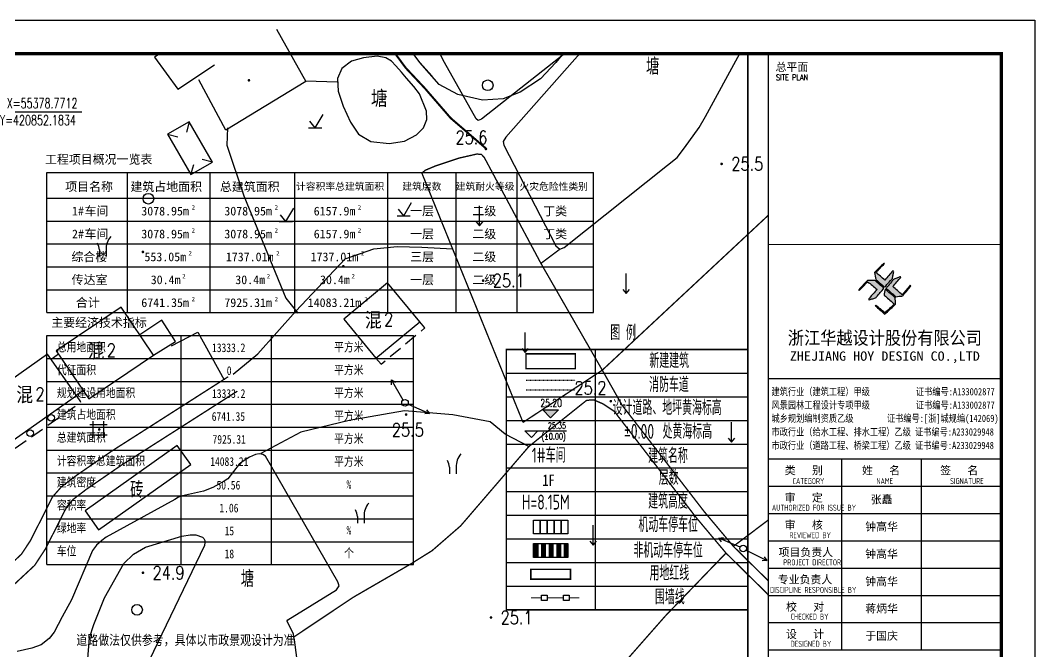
# Model space of a CAD drawing. Header units: millimetres. Extents: x 420716 to 421013, y 55190 to 55400.
# Drawn here: x 420860.5 to 421012.9, y 55304.7 to 55399.6 of the extents above; entities that cross this region are included whole.
import ezdxf
from ezdxf.enums import TextEntityAlignment as Align

# ---------------------------------------------------------------- set-up
doc = ezdxf.new("R2010")
doc.units = ezdxf.units.MM
for name, pattern in [('DASH', [0.35, 0.25, -0.1]), ('X2', [10, 8, -2]), ('X3', [5, 4, -1]), ('X5', [3, 2, -1])]:
    doc.linetypes.add(name, pattern=pattern)
for name, color, linetype in [('0 - 消防车道', 40, 'Continuous'), ('DIM_COOR', 171, 'Continuous'), ('DIM_ELEV', 171, 'Continuous'), ('HYTK', 171, 'Continuous'), ('JZD', 1, 'Continuous'), ('PKNG-TSRP', 83, 'Continuous'), ('PUB_TEXT', 7, 'Continuous'), ('PUB_TITLE', 171, 'Continuous'), ('TK', 4, 'Continuous'), ('地形图', 252, 'Continuous'), ('建筑轮廓', 255, 'Continuous'), ('建设布局', 7, 'Continuous'), ('新建建筑', 7, 'Continuous'), ('表格', 8, 'Continuous'), ('道路网', 7, 'Continuous')]:
    doc.layers.add(name, color=color, linetype=linetype)
doc.styles.add('-宋体', font='', dxfattribs={"width": 0.8})
doc.styles.add('_TCH_DIM', font='SIMPLEX', dxfattribs={"bigfont": 'GBCBIG'})
doc.styles.add('HT', font='simhei.ttf', dxfattribs={"width": 0.8})
doc.styles.add('HZ', font='rs.shx', dxfattribs={"width": 0.8, "bigfont": 'hztxt.shx'})
doc.styles.add('HZTXT', font='TXT.shx', dxfattribs={"bigfont": 'HZTXT.shx'})
doc.styles.add('ROMANS', font='ROMANS.shx', dxfattribs={"width": 0.8})
doc.styles.add('TSSD_REIN', font='tssdeng.shx', dxfattribs={"width": 0.7, "bigfont": 'tssdchn.shx'})
doc.styles.add('图签宋体', font='', dxfattribs={"height": 300})
doc.styles.add('图签黑体', font='simhei.ttf', dxfattribs={"height": 550})
doc.styles.add('宋体', font='', dxfattribs={"width": 0.8})
doc.styles.add('设计说明', font='tssdeng.shx', dxfattribs={"width": 0.7, "bigfont": 'tssdchn.shx'})
doc.styles.add('黑体', font='simhei.ttf')
doc.styles.get('-宋体').set_extended_font_data('SimSun')
doc.styles.get('图签宋体').set_extended_font_data('NSimSun')
doc.styles.get('宋体').set_extended_font_data('SimSun')
doc.linetypes.add('10421', pattern='A,2,[150,AAA.SHX,S=1,R=0,X=0,Y=1],1e-11', length=2)
doc.linetypes.add('1161', pattern='A,0,[149,AAA.SHX,S=0.15,R=0,X=0,Y=0],-1.6', length=1.6)

# ---------------------------------------------------------------- blocks, each defined once
blk = doc.blocks.new('gc170')
at = {"linetype": 'Continuous'}
blk.add_circle((0, 0), 0.5, dxfattribs=at)
blk = doc.blocks.new('gc146')
for p, q in [((-1.3, 0.8), (1.3, 0.8)), ((-0.8, -1.3), (-0.8, 1.3)), ((0.8, -1.3), (0.8, 1.3)), ((-1.3, -0.8), (1.3, -0.8))]:
    blk.add_line(p, q)
blk = doc.blocks.new('gc246')
for p, q in [((-0.5, 1), (-0.5, 0)), ((0.5, 1), (0.5, 0))]:
    blk.add_line(p, q)
for centre, radius, start, end in [((-2.94, 0.81), 2.45, 4.3743, 29.0242), ((3.4, 1.11), 2.91, 139.3312, 182.0887)]:
    blk.add_arc(centre, radius, start, end)
blk = doc.blocks.new('gc122')
blk.add_circle((0, 0), 0.8)
blk = doc.blocks.new('gc123')
for p, q in [((0, 0), (1.2, 2)), ((-1, 0), (1, 0)), ((0, 0), (-0.8, 1))]:
    blk.add_line(p, q)
blk = doc.blocks.new('GC200')
at = {"linetype": 'Continuous', "const_width": 0.2, "flags": 128}
blk.add_lwpolyline([(-0.1, 0, 1), (0.1, 0, 1)], format="xyb", close=True, dxfattribs=at)
blk = doc.blocks.new('gc120')
for p, q in [((0, 0), (0, 3)), ((-0.5, 0.6), (0, 0)), ((0, 0), (0.5, 0.6))]:
    blk.add_line(p, q)
blk = doc.blocks.new('gc013b')
at = {"linetype": 'Continuous'}
blk.add_line((0.5, 0), (4, 0), dxfattribs=at)
at = {"linetype": 'Continuous', "flags": 128}
blk.add_lwpolyline([(3.39, 0.35), (4, 0), (3.39, -0.35)], dxfattribs=at)
blk = doc.blocks.new('DX')
at = {"layer": '地形图', "color": 250, "linetype": '1161', "flags": 128}
for points, elevation in [([(420899.03, 55398.22), (420903.43, 55390.37), (420891.41, 55383.04), (420887.33, 55390.61)], 26.02), ([(420892.5, 55346.4), (420896.22, 55349.43), (420901.94, 55355.84), (420909.33, 55363.73), (420913.62, 55365.25), (420917.14, 55365.57), (420920.83, 55365.46), (420925.46, 55365.25)], 24.7), ([(420883.23, 55350.67), (420887.18, 55352.73), (420891.15, 55345.53)], 25.45)]:
    blk.add_lwpolyline(points, dxfattribs=dict(at, elevation=elevation))
at = {"layer": '地形图', "color": 250, "linetype": 'Continuous', "flags": 128}
for points in [[(420881.53, 55394.56), (420880.71, 55394), (420884.19, 55389.23), (420889.68, 55392.85)], [(420944.6, 55394.56), (420933.45, 55382.02), (420933.06, 55381.36), (420933.17, 55380.8), (420941, 55365.67), (420941.58, 55365.17), (420942.24, 55365.45), (420957.78, 55377.79), (420959.19, 55378.94), (420960.3, 55380.38), (420962.51, 55383.47), (420963.44, 55385.12), (420968.63, 55394.56)], [(420885.9, 55384.31), (420882.66, 55382.45), (420886.16, 55376.37), (420889.4, 55378.23), (420885.9, 55384.31)], [(420885.9, 55384.31), (420885.48, 55382.77)], [(420882.66, 55382.45), (420884.2, 55382.03)], [(420886.16, 55376.37), (420886.58, 55377.91)], [(420889.4, 55378.23), (420887.86, 55378.65)], [(420909.12, 55354.66), (420913.95, 55348.82), (420920.54, 55354.28), (420915.71, 55360.12), (420909.12, 55354.66)], [(420875.67, 55356.48), (420865.92, 55349.92), (420870.8, 55342.68), (420880.54, 55349.24), (420875.67, 55356.48)], [(420880.54, 55349.24), (420883.82, 55351.3), (420881.79, 55354.51), (420878.49, 55352.29)], [(420864.6, 55349.38), (420854.73, 55342.42), (420859.08, 55336.25), (420868.95, 55343.21), (420864.6, 55349.38)], [(420869.96, 55343.92), (420868.95, 55343.21)]]:
    blk.add_lwpolyline(points, dxfattribs=at)
at = {"layer": '地形图', "color": 250, "linetype": 'X3', "const_width": 0.3, "flags": 128}
blk.add_lwpolyline([(420916.84, 55394.56), (420918.43, 55392.41), (420921.31, 55389.34), (420925.17, 55384.88), (420925.19, 55384.86), (420930.57, 55380.23)], dxfattribs=at)
at = {"layer": '地形图', "color": 250, "linetype": 'Continuous', "flags": 128}
for points, elevation in [([(420922.38, 55391.15), (420920.56, 55393.23), (420919.56, 55394.56)], 26), ([(420942.1, 55394.56), (420940.98, 55393.24), (420938.66, 55390.75), (420935.63, 55388.75), (420933.07, 55387.76), (420929.94, 55387.58), (420926.24, 55388.41), (420923.47, 55389.9), (420920.56, 55393.23), (420919.56, 55394.56)], 26), ([(420920.49, 55388.52), (420919.65, 55389.62), (420918.54, 55390.88), (420917.77, 55391.76), (420916.94, 55392.74), (420916.29, 55393.43), (420915.45, 55393.91), (420914.13, 55394.16), (420912.06, 55393.91), (420910.29, 55393.4), (420908.83, 55392.31), (420908.19, 55390.84), (420908.27, 55388.93), (420909.04, 55386.66), (420910.13, 55384.24), (420911.31, 55382.47), (420913.17, 55381.33), (420915.92, 55381.03), (420918.24, 55381.41), (420920.06, 55382.36), (420921.1, 55383.4), (420921.61, 55384.64), (420921.55, 55385.91), (420920.49, 55388.52)], 25.81), ([(420866.26, 55349.42), (420865.14, 55348.62)], 28.62), ([(420902.43, 55301.2), (420901.71, 55306.49), (420901.63, 55306.92), (420901.55, 55307.35), (420900.64, 55309.29), (420900.64, 55309.35), (420900.73, 55309.47), (420908.01, 55314), (420908.42, 55314.62), (420908.22, 55315.21), (420897.34, 55334.07), (420896.96, 55334.32), (420896.43, 55334.45), (420895.86, 55334.34), (420894.95, 55333.92), (420894.03, 55333.35), (420893.39, 55332.86), (420891.68, 55330.69), (420891.13, 55330.32), (420889.43, 55329.37), (420888.06, 55328.84), (420884.9, 55328.11), (420884.31, 55327.93), (420883.74, 55327.59), (420873.43, 55321.89), (420872.77, 55321.43), (420871.98, 55320.72), (420871.35, 55319.92), (420868.21, 55312.48), (420866.79, 55309.93), (420865.59, 55307.65), (420864.84, 55306.7), (420863.68, 55305.74), (420862.24, 55305.25), (420860.03, 55304.74)], 24.79), ([(420870.5, 55301.76), (420870.93, 55306.8), (420871.56, 55308.81), (420873.17, 55312.78), (420876.08, 55317.93), (420877.51, 55319.35), (420879.32, 55320.43), (420884.8, 55322.08), (420886.04, 55322.26), (420886.92, 55322.27), (420887.89, 55321.93), (420888.1, 55321.72), (420888.26, 55321.39), (420888.26, 55321.11), (420888.22, 55320.68), (420877.33, 55298.05)], 24.79)]:
    blk.add_lwpolyline(points, dxfattribs=dict(at, elevation=elevation))
at = {"layer": '地形图', "color": 250, "linetype": '10421', "elevation": 26.83, "flags": 128}
blk.add_lwpolyline([(420942.32, 55394.56), (420929.82, 55384.69), (420929.31, 55384.53), (420929, 55384.76), (420924.23, 55393.21), (420923.72, 55394.29), (420923.65, 55394.56)], dxfattribs=at)
at = {"layer": '地形图', "color": 250, "linetype": '1161', "flags": 128}
for points in [[(420903.4, 55390.45), (420908.11, 55390.31)], [(420891.67, 55383.43), (420891.57, 55380.8), (420894.12, 55373.18), (420900.42, 55357.84), (420902.21, 55355.58)], [(420936.93, 55335.53), (420933.37, 55337.39), (420931.1, 55339.26), (420925.51, 55340.31), (420918.23, 55340.89), (420909.93, 55339.43), (420902.65, 55337.68), (420896.67, 55334.48)]]:
    blk.add_lwpolyline(points, dxfattribs=at)
at = {"layer": '地形图', "color": 250, "linetype": 'Continuous', "const_width": 0.2, "flags": 128}
for points in [[(420938.74, 55363.04), (420930.25, 55378.92), (420929.82, 55379.4), (420929.13, 55379.47), (420926.44, 55378.86), (420922.85, 55377.66), (420921.38, 55377.04), (420920.85, 55376.61), (420936.05, 55339.15)], [(420972.92, 55370.29), (420947.96, 55347), (420950.93, 55341.74)], [(420936.05, 55339.15), (420947.96, 55347), (420938.74, 55363.04), (420941.58, 55365.17)], [(420936.93, 55335.53), (420938.54, 55336.83), (420945.61, 55342.47), (420946.68, 55342.53), (420948.06, 55341.94), (420949.75, 55340.82)], [(420972.92, 55313.18), (420972.52, 55313.63), (420966.55, 55319.51), (420962.1, 55324.81), (420949.75, 55340.82)], [(420972.92, 55315.33), (420967.65, 55320.53), (420963.27, 55325.75), (420950.93, 55341.74)], [(420922.4, 55319.89), (420926.68, 55323.61), (420936.93, 55335.53)], [(420967.65, 55320.53), (420972.92, 55324.5)], [(420922.4, 55319.89), (420919.18, 55317.88), (420910.55, 55312.88), (420901.63, 55306.92)], [(420966.54, 55319.52), (420957.47, 55310.11)], [(420834.79, 55254.35), (420843.05, 55256.41), (420849.96, 55258.46), (420854.42, 55260.4), (420862.69, 55264.68), (420883.76, 55279.4), (420894.91, 55285.77), (420896.28, 55286.23), (420905.42, 55287.1), (420914.55, 55284.68), (420930.84, 55289.07), (420948.09, 55299.45), (420957.47, 55310.11)]]:
    blk.add_lwpolyline(points, dxfattribs=at)
at = {"layer": '地形图', "color": 250, "linetype": 'X5', "flags": 128}
for points in [[(420913.95, 55348.82), (420914.72, 55347.9), (420921.31, 55353.36), (420920.54, 55354.28)], [(420859.77, 55335.27), (420869.64, 55342.23), (420868.95, 55343.21)]]:
    blk.add_lwpolyline(points, dxfattribs=at)
at = {"layer": '地形图', "color": 250, "linetype": 'X2', "const_width": 0.2, "elevation": 24.92, "flags": 128}
blk.add_lwpolyline([(420891.75, 55346.01), (420874.26, 55334.84), (420868.92, 55331.16), (420866.71, 55329.48), (420865.36, 55327.95), (420862.07, 55321.43), (420860.69, 55319.34), (420856.4, 55315.34), (420850.44, 55311.48), (420848.23, 55311.03), (420846.39, 55310.92), (420844.23, 55311.53), (420842.98, 55312.63), (420841.84, 55314.39), (420838.64, 55321.32), (420837.22, 55323.32), (420835.75, 55324.28), (420833.88, 55324.63), (420831.67, 55324.19), (420829.54, 55323.47), (420823.12, 55320.36), (420812.52, 55314.7), (420802.52, 55309.34), (420796.79, 55306.84)], dxfattribs=at)
at = {"layer": '地形图', "color": 250, "linetype": 'Continuous', "const_width": 0.2, "elevation": 25.97, "flags": 128}
blk.add_lwpolyline([(420802.43, 55306.49), (420803.64, 55307.02), (420813.73, 55312.43), (420824.29, 55318.07), (420830.52, 55321.08), (420832.34, 55321.69), (420833.89, 55322.01), (420834.77, 55321.84), (420835.4, 55321.43), (420836.41, 55320.02), (420839.58, 55313.15), (420841.01, 55310.94), (420842.96, 55309.21), (420846.11, 55308.32), (420848.56, 55308.47), (420851.43, 55309.05), (420857.99, 55313.3), (420862.68, 55317.67), (420864.3, 55320.14), (420867.52, 55326.49), (420868.47, 55327.59), (420870.43, 55329.08), (420875.68, 55332.7), (420893.13, 55343.84)], dxfattribs=at)
at = {"layer": '地形图', "color": 250, "linetype": 'Continuous', "flags": 128}
blk.add_lwpolyline([(420870.26, 55325.86), (420872.29, 55323.01), (420886.13, 55332.81), (420884.11, 55335.67)], close=True, dxfattribs=at)
at = {"layer": '地形图', "color": 250, "linetype": 'Continuous'}
for name, p in [('GC200', (420894.87, 55390.55, 25.93)), ('gc122', (420930.75, 55389.8)), ('GC200', (420930.47, 55380.23, 25.65)), ('GC200', (420965.89, 55377.99, 25.63)), ('gc120', (420929.52, 55368.68)), ('GC200', (420878.94, 55364.76, 25.72)), ('GC200', (420909.06, 55362.61, 25.66)), ('gc120', (420951.54, 55358.54)), ('GC200', (420930.06, 55360.45, 25.06)), ('gc120', (420936.36, 55349.65)), ('gc170', (420918.32, 55342.08)), ('GC200', (420949.24, 55342.34, 25.16)), ('GC200', (420918.49, 55340.33, 25.48)), ('GC200', (420872.38, 55338.09, 25.16)), ('gc120', (420967.39, 55336.2)), ('gc246', (420925.51, 55331.42)), ('gc246', (420911.67, 55324)), ('gc120', (420946.59, 55320.72)), ('gc170', (420969.12, 55320.2)), ('GC200', (420878.95, 55316.56, 24.93)), ('gc122', (420878.06, 55311)), ('GC200', (420931.24, 55309.84, 25.11))]:
    blk.add_blockref(name, p, dxfattribs=at)
at = {"layer": '地形图', "color": 250}
for name, p in [('gc123', (420904.84, 55383.43)), ('gc122', (420879.77, 55372.76)), ('gc123', (420918.12, 55370.17)), ('gc123', (420900.42, 55369.32)), ('gc246', (420872.92, 55364.06)), ('gc170', (420865.15, 55339.84)), ('gc146', (420872.28, 55338.06)), ('gc170', (420862, 55337.53))]:
    blk.add_blockref(name, p, dxfattribs=at)
at = {"layer": '地形图', "color": 250, "linetype": 'Continuous'}
for p, rotation in [((420918.32, 55342.08, 25.48), 120.618380784466), ((420918.32, 55342.08), 336.7003492375707), ((420969.12, 55320.2), 156.7003492375706), ((420969.12, 55320.2), 332.9777094068028)]:
    blk.add_blockref('gc013b', p, dxfattribs=dict(at, rotation=rotation))
at = {"layer": '地形图', "color": 250, "linetype": 'Continuous', "style": 'HZ', "width": 0.8}
for s, height, p in [('塘', 2.5, (420955.53, 55392.78)), ('25.6', 2, (420928.31, 55381.97)), ('25.5', 2, (420969.74, 55377.99)), ('25.1', 2, (420933.91, 55360.45)), ('25.2', 2, (420946.19, 55344.32)), ('25.5', 2, (420918.75, 55338.03)), ('砖', 2.5, (420878.03, 55329.14)), ('24.9', 2, (420882.8, 55316.56)), ('塘', 2.5, (420894.64, 55315.79)), ('25.1', 2, (420935.09, 55309.84))]:
    blk.add_text(s, height=height, dxfattribs=at).set_placement(p, align=Align.MIDDLE)
at = {"layer": '地形图', "color": 250, "style": 'HZTXT'}
for s, p in [('塘', (420914.45, 55387.92)), ('混', (420913.56, 55354.57)), ('混', (420871.89, 55349.92)), ('混', (420861.18, 55343.36))]:
    blk.add_text(s, height=2.5, dxfattribs=at).set_placement(p, align=Align.MIDDLE)
at = {"layer": '地形图', "color": 250, "style": 'ROMANS', "width": 0.8}
for p in [(420915.18, 55353.63, 25.66), (420873.52, 55348.98, 25.66), (420862.8, 55342.41, 25.66)]:
    blk.add_text('2', height=2, dxfattribs=at).set_placement(p)
blk = doc.blocks.new('A$C613E733B')
h = blk.add_hatch()
h.set_pattern_fill('ANSI34', color=251, scale=0.15, angle=45, style=0)
h.set_pattern_definition([(90, (-226379.0347, -1717923.4283), (-1.42875, 1e-16), []), (90, (-226378.7966, -1717923.1902), (-1.42875, 1e-16), []), (90, (-226378.5585, -1717922.952), (-1.42875, 1e-16), []), (90, (-226378.3204, -1717922.7139), (-1.42875, 1e-16), [])])
edge = h.paths.add_edge_path()
edge.add_line((5.23, 8.12), (11.73, 8.12))
edge.add_line((11.73, 8.12), (11.73, 5.52))
edge.add_line((11.73, 5.52), (5.23, 5.52))
edge.add_line((5.23, 5.52), (5.23, 8.12))
at = {"layer": 'DIM_ELEV', "lineweight": -2}
blk.add_hatch(color=256, dxfattribs=at).paths.add_polyline_path([(8.48, 31.77), (6.98, 33.27), (9.98, 33.27)])
at = {"layer": '0 - 消防车道', "linetype": 'DASH', "ltscale": 0.005}
for p, q in [((3.85, 38.85), (13.11, 38.85)), ((3.85, 37), (13.11, 37))]:
    blk.add_line(p, q, dxfattribs=at)
at = {"layer": 'DIM_ELEV', "lineweight": -2}
for p, q in [((8.48, 31.77), (6.98, 33.27)), ((6.98, 33.27), (9.98, 33.27)), ((8.48, 31.77), (9.98, 33.27))]:
    blk.add_line(p, q, dxfattribs=at)
at = {"layer": 'DIM_ELEV', "linetype": 'Continuous', "lineweight": -2}
for p, q in [((4.86, 28.08), (3.66, 29.28)), ((3.66, 29.28), (11.44, 29.28)), ((4.86, 28.08), (6.06, 29.28))]:
    blk.add_line(p, q, dxfattribs=at)
at = {"layer": 'HYTK', "linetype": 'Continuous'}
for p, q in [((0.15, 40.15), (45.54, 40.15)), ((0.15, 35.71), (45.54, 35.71)), ((0.15, 31.26), (45.54, 31.26)), ((0.15, 26.82), (45.54, 26.82)), ((0.15, 22.37), (45.54, 22.37)), ((0.15, 17.93), (45.54, 17.93)), ((0.15, 13.48), (45.54, 13.48)), ((0.15, 9.04), (45.54, 9.04)), ((0.15, 4.59), (45.54, 4.59)), ((0.15, 0.15), (45.54, 0.15))]:
    blk.add_line(p, q, dxfattribs=at)
at = {"layer": 'HYTK', "linetype": 'Continuous', "const_width": 0.3}
blk.add_lwpolyline([(0.15, 44.59), (0.15, -4.29), (45.54, -4.29), (45.54, 44.59)], close=True, dxfattribs=at)
at = {"layer": 'JZD', "linetype": 'DASH', "ltscale": 0.005, "const_width": 0.3}
blk.add_lwpolyline([(4.78, 3.3), (12.19, 3.3), (12.19, 1.45), (4.78, 1.45)], close=True, dxfattribs=at)
at = {"layer": 'PKNG-TSRP'}
for points in [[(6.53, 9.96), (5.23, 9.96), (5.23, 12.56), (6.53, 12.56)], [(7.83, 9.96), (6.53, 9.96), (6.53, 12.56), (7.83, 12.56)], [(9.13, 9.96), (7.83, 9.96), (7.83, 12.56), (9.13, 12.56)], [(10.43, 9.96), (9.13, 9.96), (9.13, 12.56), (10.43, 12.56)], [(11.73, 9.96), (10.43, 9.96), (10.43, 12.56), (11.73, 12.56)], [(5.23, 8.12), (11.73, 8.12), (11.73, 5.52), (5.23, 5.52)]]:
    blk.add_lwpolyline(points, close=True, dxfattribs=at)
at = {"layer": '建筑轮廓'}
for points in [[(6.73, -1.56), (7.85, -1.56), (7.85, -2.58), (6.73, -2.58)], [(10.86, -1.56), (11.98, -1.56), (11.98, -2.58), (10.86, -2.58)]]:
    blk.add_lwpolyline(points, close=True, dxfattribs=at)
at = {"layer": '建筑轮廓', "const_width": 0.188}
for points in [[(4.78, -2.07), (6.73, -2.07)], [(7.85, -2.07), (10.86, -2.07)], [(11.98, -2.07), (13.84, -2.07)]]:
    blk.add_lwpolyline(points, dxfattribs=at)
at = {"layer": '新建建筑', "const_width": 0.278}
blk.add_lwpolyline([(3.85, 43.76), (13.11, 43.76), (13.11, 40.98), (3.85, 40.98)], close=True, dxfattribs=at)
at = {"layer": '表格'}
blk.add_line((16.82, 44.59), (16.82, -4.29), dxfattribs=at)
at = {"layer": 'PUB_TEXT', "lineweight": -2}
for s, height, style, width, p in [('图', 2.8, '设计说明', 0.7, (19.68, 46.34)), ('例', 2.8, '设计说明', 0.7, (22.63, 46.34)), ('新建建筑', 2.8, '设计说明', 0.7, (27.01, 41.09)), ('消防车道', 2.8, '设计说明', 0.7, (26.97, 36.58)), ('25.20', 1.488, '_TCH_DIM', 0.705882, (6.55, 33.79)), ('设计道路、地坪黄海标高', 2.8, '设计说明', 0.7, (20.13, 32.27)), ('%%P0.00', 2.8, '设计说明', 0.7, (22.25, 27.81)), ('处黄海标高', 2.8, '设计说明', 0.7, (29.49, 27.81)), ('1#', 2.8, '设计说明', 0.7, (4.92, 23.33)), ('车间', 2.8, '设计说明', 0.7, (7.55, 23.33)), ('建筑名称', 2.8, '设计说明', 0.7, (26.79, 23.24)), ('1F', 2.127, '宋体', 0.8, (6.92, 18.98)), ('层数', 2.8, '设计说明', 0.7, (28.78, 19.13)), ('H=8.15M', 2.8, '设计说明', 0.7, (3.07, 14.53)), ('建筑高度', 2.8, '设计说明', 0.7, (26.79, 14.69)), ('机动车停车位', 2.8, '设计说明', 0.7, (24.96, 10.28)), ('非机动车停车位', 2.8, '设计说明', 0.7, (24.02, 5.46)), ('用地红线', 2.8, '设计说明', 0.7, (27.04, 1.2)), ('围墙线', 2.8, '设计说明', 0.7, (28.07, -3.27))]:
    blk.add_text(s, height=height, dxfattribs=dict(at, style=style, width=width)).set_placement(p)
at = {"layer": 'PUB_TEXT', "linetype": 'Continuous', "lineweight": -2, "style": '_TCH_DIM', "width": 0.705882}
for s, p in [('25.35', (7.96, 29.7)), ('(%%P0.00)', (6.76, 27.67))]:
    blk.add_text(s, height=1.19, dxfattribs=at).set_placement(p)
blk = doc.blocks.new('A$C053D6479')
at = {"layer": 'PUB_TITLE'}
h = blk.add_hatch(color=256, dxfattribs=at)
h.dxf.hatch_style = 1
edge = h.paths.add_edge_path()
edge.add_spline(control_points=[(1310, 579), (1216, 662), (1118, 742), (1026, 827)], knot_values=[14, 14, 14, 14, 15, 15, 15, 15], degree=3, periodic=0)
edge.add_spline(control_points=[(1026, 827), (1105, 920), (1188, 1008), (1266, 1102)], knot_values=[13, 13, 13, 13, 14, 14, 14, 14], degree=3, periodic=0)
edge.add_spline(control_points=[(1266, 1102), (1258, 1111), (1249, 1119), (1239, 1116)], knot_values=[12, 12, 12, 12, 13, 13, 13, 13], degree=3, periodic=0)
edge.add_spline(control_points=[(1239, 1116), (1210, 1107), (1179, 1092), (1144, 1077)], knot_values=[11, 11, 11, 11, 12, 12, 12, 12], degree=3, periodic=0)
edge.add_spline(control_points=[(1144, 1077), (1109, 1063), (1069, 1053), (1047, 1038)], knot_values=[10, 10, 10, 10, 11, 11, 11, 11], degree=3, periodic=0)
edge.add_spline(control_points=[(1047, 1038), (1028, 1026), (1007, 992), (991, 972)], knot_values=[9, 9, 9, 9, 10, 10, 10, 10], degree=3, periodic=0)
edge.add_spline(control_points=[(991, 972), (942, 913), (899, 868), (849, 810)], knot_values=[8, 8, 8, 8, 9, 9, 9, 9], degree=3, periodic=0)
edge.add_spline(control_points=[(849, 810), (842, 801), (822, 776), (822, 775)], knot_values=[7, 7, 7, 7, 8, 8, 8, 8], degree=3, periodic=0)
edge.add_spline(control_points=[(822, 775), (823, 771), (848, 752), (859, 744)], knot_values=[6, 6, 6, 6, 7, 7, 7, 7], degree=3, periodic=0)
edge.add_spline(control_points=[(859, 744), (949, 670), (1035, 592), (1122, 521)], knot_values=[5, 5, 5, 5, 6, 6, 6, 6], degree=3, periodic=0)
edge.add_spline(control_points=[(1122, 521), (1153, 527), (1185, 530), (1217, 533)], knot_values=[4, 4, 4, 4, 5, 5, 5, 5], degree=3, periodic=0)
edge.add_spline(control_points=[(1217, 533), (1246, 535), (1293, 532), (1316, 542)], knot_values=[3, 3, 3, 3, 4, 4, 4, 4], degree=3, periodic=0)
edge.add_spline(control_points=[(1316, 542), (1327, 547), (1338, 565), (1349, 579)], knot_values=[2, 2, 2, 2, 3, 3, 3, 3], degree=3, periodic=0)
edge.add_spline(control_points=[(1349, 579), (1423, 670), (1507, 759), (1572, 848)], knot_values=[1, 1, 1, 1, 2, 2, 2, 2], degree=3, periodic=0)
edge.add_spline(control_points=[(1572, 848), (1564, 852), (1561, 861), (1551, 862)], knot_values=[0, 0, 0, 0, 1, 1, 1, 1], degree=3, periodic=0)
edge.add_spline(control_points=[(1551, 862), (1469, 769), (1393, 671), (1310, 579)], knot_values=[15, 15, 15, 15, 16, 16, 16, 16], degree=3, periodic=0)
at = {"layer": 'TK'}
h = blk.add_hatch(color=256, dxfattribs=at)
h.dxf.hatch_style = 2
edge = h.paths.add_edge_path()
edge.add_spline(control_points=[(1036, 1188), (1031, 1158), (1031, 1158), (1024, 1121), (1020, 1104), (1017, 1085), (1012, 1071), (1004, 1052), (976, 1026), (956, 1003), (906, 946), (866, 899), (814, 839), (806, 829), (789, 806), (787, 806), (777, 804), (728, 856), (719, 864), (651, 922), (580, 978), (514, 1036), (509, 1106), (488, 1176), (479, 1247), (570, 1343), (663, 1436), (758, 1526), (764, 1523), (768, 1518), (774, 1515), (693, 1422), (599, 1343), (520, 1249), (607, 1171), (698, 1096), (789, 1021), (874, 1109), (950, 1206), (1031, 1298), (1066, 1286), (1054, 1262), (1045, 1224), (1036, 1188), (1031, 1158)], knot_values=[-1, -1, 0, 0, 0, 0, 1, 1, 1, 2, 2, 2, 3, 3, 3, 4, 4, 4, 5, 5, 5, 6, 6, 6, 7, 7, 7, 8, 8, 8, 9, 9, 9, 10, 10, 10, 11, 11, 11, 12, 12, 12, 13, 13, 13, 14, 14, 14, 14], degree=3, periodic=0)
h = blk.add_hatch(color=256, dxfattribs=at)
h.dxf.hatch_style = 2
edge = h.paths.add_edge_path()
edge.add_spline(control_points=[(492, 475), (469, 472), (469, 472), (452, 467), (416, 456), (383, 448), (342, 438), (323, 433), (297, 422), (293, 440), (291, 452), (313, 470), (322, 480), (400, 566), (477, 652), (553, 736), (460, 815), (366, 894), (270, 970), (183, 883), (101, 791), (16, 703), (-18, 714), (9, 735), (28, 755), (103, 838), (192, 930), (266, 1005), (319, 1009), (387, 1005), (442, 1007), (456, 1008), (472, 1011), (485, 1007), (507, 1000), (534, 967), (555, 949), (624, 891), (699, 833), (760, 773), (689, 691), (614, 604), (539, 517), (529, 505), (516, 487), (506, 482), (492, 475), (469, 472)], knot_values=[-1, -1, 0, 0, 0, 0, 1, 1, 1, 2, 2, 2, 3, 3, 3, 4, 4, 4, 5, 5, 5, 6, 6, 6, 7, 7, 7, 8, 8, 8, 9, 9, 9, 10, 10, 10, 11, 11, 11, 12, 12, 12, 13, 13, 13, 14, 14, 14, 15, 15, 15, 15], degree=3, periodic=0)
h = blk.add_hatch(color=256, dxfattribs=at)
h.dxf.hatch_style = 2
edge = h.paths.add_edge_path()
edge.add_spline(control_points=[(1018, 207), (925, 121), (925, 121), (830, 33), (818, 21), (800, 0), (787, 0), (768, -1), (725, 49), (712, 60), (662, 103), (616, 143), (568, 186), (545, 207), (518, 224), (499, 250), (501, 259), (511, 261), (516, 267), (609, 192), (696, 111), (785, 33), (883, 118), (977, 208), (1070, 298), (992, 373), (892, 456), (803, 534), (791, 544), (768, 561), (766, 569), (761, 588), (776, 634), (780, 655), (785, 690), (788, 721), (795, 746), (897, 661), (998, 576), (1097, 490), (1100, 425), (1106, 361), (1107, 294), (1018, 207), (925, 121)], knot_values=[-1, -1, 0, 0, 0, 0, 1, 1, 1, 2, 2, 2, 3, 3, 3, 4, 4, 4, 5, 5, 5, 6, 6, 6, 7, 7, 7, 8, 8, 8, 9, 9, 9, 10, 10, 10, 11, 11, 11, 12, 12, 12, 13, 13, 13, 14, 14, 14, 14], degree=3, periodic=0)
for points, knots in [([(1031, 1298), (1066, 1286), (1054, 1262), (1045, 1224), (1036, 1188), (1031, 1158), (1024, 1121), (1020, 1104), (1017, 1085), (1012, 1071), (1004, 1052), (976, 1026), (956, 1003), (906, 946), (866, 899), (814, 839), (806, 829), (789, 806), (787, 806), (777, 804), (728, 856), (719, 864), (651, 922), (580, 978), (514, 1036), (509, 1106), (488, 1176), (479, 1247), (570, 1343), (663, 1436), (758, 1526), (764, 1523), (768, 1518), (774, 1515), (693, 1422), (599, 1343), (520, 1249), (607, 1171), (698, 1096), (789, 1021), (874, 1109), (950, 1206), (1031, 1298)], [0, 0, 0, 0, 1, 1, 1, 2, 2, 2, 3, 3, 3, 4, 4, 4, 5, 5, 5, 6, 6, 6, 7, 7, 7, 8, 8, 8, 9, 9, 9, 10, 10, 10, 11, 11, 11, 12, 12, 12, 13, 13, 13, 14, 14, 14, 14]), ([(555, 949), (624, 891), (699, 833), (760, 773), (689, 691), (614, 604), (539, 517), (529, 505), (516, 487), (506, 482), (492, 475), (469, 472), (452, 467), (416, 456), (383, 448), (342, 438), (323, 433), (297, 422), (293, 440), (291, 452), (313, 470), (322, 480), (400, 566), (477, 652), (553, 736), (460, 815), (366, 894), (270, 970), (183, 883), (101, 791), (16, 703), (-18, 714), (9, 735), (28, 755), (103, 838), (192, 930), (266, 1005), (319, 1009), (387, 1005), (442, 1007), (456, 1008), (472, 1011), (485, 1007), (507, 1000), (534, 967), (555, 949)], [0, 0, 0, 0, 1, 1, 1, 2, 2, 2, 3, 3, 3, 4, 4, 4, 5, 5, 5, 6, 6, 6, 7, 7, 7, 8, 8, 8, 9, 9, 9, 10, 10, 10, 11, 11, 11, 12, 12, 12, 13, 13, 13, 14, 14, 14, 15, 15, 15, 15]), ([(1551, 862), (1561, 861), (1564, 852), (1572, 848), (1507, 759), (1423, 670), (1349, 579), (1338, 565), (1327, 547), (1316, 542), (1293, 532), (1246, 535), (1217, 533), (1185, 530), (1153, 527), (1122, 521), (1035, 592), (949, 670), (859, 744), (848, 752), (823, 771), (822, 775), (822, 776), (842, 801), (849, 810), (899, 868), (942, 913), (991, 972), (1007, 992), (1028, 1026), (1047, 1038), (1069, 1053), (1109, 1063), (1144, 1077), (1179, 1092), (1210, 1107), (1239, 1116), (1249, 1119), (1258, 1111), (1266, 1102), (1188, 1008), (1105, 920), (1026, 827), (1118, 742), (1216, 662), (1310, 579), (1393, 671), (1469, 769), (1551, 862)], [0, 0, 0, 0, 1, 1, 1, 2, 2, 2, 3, 3, 3, 4, 4, 4, 5, 5, 5, 6, 6, 6, 7, 7, 7, 8, 8, 8, 9, 9, 9, 10, 10, 10, 11, 11, 11, 12, 12, 12, 13, 13, 13, 14, 14, 14, 15, 15, 15, 16, 16, 16, 16]), ([(1097, 490), (1100, 425), (1106, 361), (1107, 294), (1018, 207), (925, 121), (830, 33), (818, 21), (800, 0), (787, 0), (768, -1), (725, 49), (712, 60), (662, 103), (616, 143), (568, 186), (545, 207), (518, 224), (499, 250), (501, 259), (511, 261), (516, 267), (609, 192), (696, 111), (785, 33), (883, 118), (977, 208), (1070, 298), (992, 373), (892, 456), (803, 534), (791, 544), (768, 561), (766, 569), (761, 588), (776, 634), (780, 655), (785, 690), (788, 721), (795, 746), (897, 661), (998, 576), (1097, 490)], [0, 0, 0, 0, 1, 1, 1, 2, 2, 2, 3, 3, 3, 4, 4, 4, 5, 5, 5, 6, 6, 6, 7, 7, 7, 8, 8, 8, 9, 9, 9, 10, 10, 10, 11, 11, 11, 12, 12, 12, 13, 13, 13, 14, 14, 14, 14])]:
    blk.add_open_spline(points, degree=3, knots=knots, dxfattribs=at)
blk = doc.blocks.new('GeYuanFrame_78437723', base_point=(18.76, 4.34))
at = {"layer": 'PUB_TITLE'}
for points in [[(554.76, 235.14), (554.76, 292.54)], [(578.76, 235.14), (578.76, 292.54)]]:
    blk.add_lwpolyline(points, dxfattribs=at)
at = {"layer": 'TK'}
for p, q in [((43.76, 414.34), (602.76, 414.34)), ((532.76, 316.74), (602.76, 316.74)), ((532.76, 284.34), (602.76, 284.34)), ((532.76, 276.14), (602.76, 276.14)), ((532.76, 267.94), (602.76, 267.94)), ((532.76, 259.74), (602.76, 259.74)), ((532.76, 251.54), (602.76, 251.54)), ((532.76, 243.34), (602.76, 243.34)), ((532.76, 235.14), (602.76, 235.14)), ((532.76, 235.14), (602.76, 235.14))]:
    blk.add_line(p, q, dxfattribs=at)
for points in [[(18.76, 424.34), (612.76, 424.34), (612.76, 4.34), (18.76, 4.34), (18.76, 424.34)], [(532.76, 292.54), (602.76, 292.54)], [(532.76, 235.14), (602.76, 235.14)]]:
    blk.add_lwpolyline(points, dxfattribs=at)
at = {"layer": 'TK', "const_width": 1}
blk.add_lwpolyline([(602.76, 414.34), (43.76, 414.34), (43.76, 14.34), (602.76, 14.34)], close=True, dxfattribs=at)
at = {"layer": 'TK'}
for points, const_width in [([(532.76, 414.34), (532.76, 14.34)], 0.4), ([(532.76, 356.95), (602.76, 356.95)], 0.35), ([(532.76, 292.54), (602.76, 292.54)], 0.35), ([(532.76, 292.54), (602.76, 292.54)], 0.35), ([(532.76, 235.14), (602.76, 235.14)], 0.35)]:
    blk.add_lwpolyline(points, dxfattribs=dict(at, const_width=const_width))
at = {"layer": 'PUB_TITLE', "xscale": 0.01000000000021828, "yscale": 0.01000000000021828, "zscale": 0.01}
blk.add_blockref('A$C053D6479', (559.86, 336.08), dxfattribs=at)
at = {"layer": 'TK', "style": '图签宋体'}
for s, p in [('总平面', (534.9, 409.1)), ('类   别', (537.65, 287.9)), ('姓   名', (560.87, 287.9)), ('签   名', (584.35, 287.9)), ('审   定', (537.65, 279.7)), ('审   核', (537.65, 271.5)), ('项目负责人', (535.8, 263.3)), ('专业负责人', (535.56, 255.1)), ('校   对', (538.06, 246.9)), ('设   计', (538.03, 238.7))]:
    blk.add_text(s, height=2.4, dxfattribs=at).set_placement(p)
at = {"layer": 'TK'}
for s, height, style, width, p in [('SITE PLAN', 1.697, 'ROMANS', 0.76, (535.02, 406.31)), ('建筑行业（建筑工程）甲级           证书编号:A133002877', 2.2, '-宋体', 0.8, (533.67, 311.64)), ('风景园林工程设计专项甲级           证书编号:A133002877', 2.2, '-宋体', 0.8, (533.67, 307.62)), ('城乡规划编制资质乙级        证书编号:[浙]城规编(142069)', 2.2, '-宋体', 0.8, (533.67, 303.63)), ('市政行业（给水工程、排水工程）乙级 证书编号:A233029948', 2.2, '-宋体', 0.8, (533.67, 299.55)), ('市政行业（道路工程、桥梁工程）乙级 证书编号:A233029948', 2.2, '-宋体', 0.8, (533.67, 295.5)), ('CATEGORY', 1.8, 'TSSD_REIN', 0.7, (539.99, 284.98)), ('NAME', 1.8, 'TSSD_REIN', 0.7, (565.18, 284.98)), ('SIGNATURE', 1.8, 'TSSD_REIN', 0.7, (587.34, 284.98)), ('AUTHORIZED FOR ISSUE BY', 1.8, 'TSSD_REIN', 0.7, (533.79, 276.98)), ('REVIEWED BY', 1.8, 'TSSD_REIN', 0.7, (539.03, 268.72)), ('PROJECT DIRECTOR', 1.8, 'TSSD_REIN', 0.7, (537.22, 260.55)), ('DISCIPLINE RESPONSIBLE BY', 1.8, 'TSSD_REIN', 0.7, (533.25, 252.28)), ('CHECKED BY', 1.8, 'TSSD_REIN', 0.7, (539.42, 244.25)), ('DESIGNED BY', 1.8, 'TSSD_REIN', 0.7, (539.43, 236.08))]:
    blk.add_text(s, height=height, dxfattribs=dict(at, style=style, width=width)).set_placement(p)
for s, height, style, width, p in [('浙江华越设计股份有限公司', 3.96, 'HT', 0.9, (567.74, 328.97)), ('ZHEJIANG HOY DESIGN CO.,LTD', 2.8, '图签黑体', 1.11, (567.73, 323.1))]:
    blk.add_text(s, height=height, dxfattribs=dict(at, style=style, width=width)).set_placement(p, align=Align.MIDDLE)
at = {"layer": 'TK', "char_height": 2.4, "width": 24, "attachment_point": 5, "style": '图签宋体'}
for s, insert in [('张矗', (566.76, 280.21)), ('钟高华', (566.76, 272.04)), ('钟高华', (566.76, 263.84)), ('钟高华', (566.76, 255.57)), ('蒋炳华', (566.76, 247.44)), ('于国庆', (566.76, 239.24))]:
    blk.add_mtext(s, dxfattribs=dict(at, insert=insert))

msp = doc.modelspace()

# ---------------------------------------------------------------- linework, layer by layer
at = {"layer": 'DIM_COOR', "color": 3, "lineweight": -2}
msp.add_line((420856.209, 55385.83), (420869.794, 55385.83), dxfattribs=at)
at = {"layer": 'PUB_TEXT'}
for p, q in [((420864.488, 55355.637), (420864.488, 55376.711)), ((420864.488, 55376.711), (420946.637, 55376.711)), ((420876.599, 55376.711), (420876.599, 55355.637)), ((420888.995, 55376.711), (420888.995, 55355.637)), ((420901.698, 55376.711), (420901.698, 55355.637)), ((420915.68, 55376.711), (420915.68, 55355.637)), ((420925.942, 55376.711), (420925.942, 55355.637)), ((420935.14, 55376.711), (420935.14, 55355.637)), ((420946.637, 55355.637), (420946.637, 55376.711)), ((420864.488, 55372.84), (420946.637, 55372.84)), ((420864.488, 55369.4), (420946.637, 55369.4)), ((420864.488, 55365.959), (420946.637, 55365.959)), ((420864.488, 55362.519), (420946.637, 55362.519)), ((420864.488, 55359.078), (420946.637, 55359.078)), ((420864.488, 55355.637), (420946.637, 55355.637)), ((420864.488, 55317.79), (420864.488, 55352.197)), ((420864.488, 55352.197), (420919.573, 55352.197)), ((420884.625, 55352.197), (420884.625, 55317.79)), ((420898.2, 55352.197), (420898.2, 55317.79)), ((420919.573, 55317.79), (420919.573, 55352.197)), ((420864.488, 55348.756), (420919.573, 55348.756)), ((420864.488, 55345.315), (420919.573, 55345.315)), ((420864.488, 55341.875), (420919.573, 55341.875)), ((420864.488, 55338.434), (420919.573, 55338.434)), ((420864.488, 55334.993), (420919.573, 55334.993)), ((420864.488, 55331.553), (420919.573, 55331.553)), ((420864.488, 55328.112), (420919.573, 55328.112)), ((420864.488, 55324.671), (420919.573, 55324.671)), ((420864.488, 55321.231), (420919.573, 55321.231)), ((420864.488, 55317.79), (420919.573, 55317.79))]:
    msp.add_line(p, q, dxfattribs=at)
at = {"layer": '建设布局', "color": 1, "linetype": 'Continuous', "flags": 128}
msp.add_lwpolyline([(420728.423, 55236.771), (420969.849, 55236.771), (420969.849, 55394.564)], dxfattribs=at)
at = {"layer": '道路网', "color": 1, "linetype": 'Continuous'}
msp.add_line((420969.849, 55394.564), (420969.849, 55236.771), dxfattribs=at)

# ---------------------------------------------------------------- block references
at = {"xscale": 0.8, "yscale": 0.8, "zscale": 0.8}
msp.add_blockref('A$C613E733B', (420933.419, 55314.436), dxfattribs=at)
at = {"layer": 'TK', "lineweight": -2, "xscale": 0.5, "yscale": 0.5, "zscale": 0.5}
msp.add_blockref('GeYuanFrame_78437723', (420715.923, 55189.564), dxfattribs=at)
at = {"layer": '地形图', "lineweight": -2}
msp.add_blockref('DX', (0, 0), dxfattribs=at)

# ---------------------------------------------------------------- texts
at = {"layer": 'PUB_TEXT', "lineweight": -2, "style": '_TCH_DIM', "width": 0.705882}
for s, p in [('X=55378.7712', (420858.494, 55386.355)), ('Y=420852.1834', (420857.444, 55383.809))]:
    msp.add_text(s, height=1.4875, dxfattribs=at).set_placement(p)
at = {"layer": 'PUB_TEXT', "lineweight": -2, "style": '黑体'}
for s, height, p in [('工程项目概况一览表', 1.3143, (420864.231, 55378.009)), ('项目名称', 1.3143, (420867.276, 55373.901)), ('建筑占地面积', 1.3143, (420877.073, 55373.901)), ('总建筑面积', 1.3143, (420890.511, 55373.901)), ('计容积率总建筑面积', 1.0515, (420901.94, 55374.076)), ('建筑层数', 1.0515, (420917.908, 55374.076)), ('建筑耐火等级', 1.0515, (420925.937, 55374.076)), ('火灾危险性类别', 1.0515, (420935.509, 55374.076)), ('1#', 1.3143, (420868.291, 55370.245)), ('车间', 1.3143, (420870.181, 55370.245)), ('3078.95m', 1.3143, (420878.703, 55370.245)), ('2', 0.657, (420886.265, 55371.12)), ('3078.95m', 1.3143, (420891.177, 55370.245)), ('2', 0.657, (420898.738, 55371.12)), ('6157.9m', 1.3143, (420904.606, 55370.245)), ('2', 0.657, (420911.222, 55371.12)), ('一层', 1.3143, (420919.094, 55370.245)), ('二级', 1.3143, (420928.441, 55370.245)), ('丁类', 1.3143, (420939.077, 55370.245)), ('车间', 1.3143, (420870.181, 55366.804)), ('2', 0.657, (420886.265, 55367.679)), ('2', 0.657, (420898.738, 55367.679)), ('2', 0.657, (420911.222, 55367.679)), ('二级', 1.3143, (420928.441, 55366.804)), ('丁类', 1.3143, (420939.077, 55366.804)), ('2#', 1.3143, (420868.291, 55366.804)), ('3078.95m', 1.3143, (420878.703, 55366.804)), ('3078.95m', 1.3143, (420891.177, 55366.804)), ('6157.9m', 1.3143, (420904.606, 55366.804)), ('一层', 1.3143, (420919.094, 55366.804)), ('综合楼', 1.3143, (420868.213, 55363.364)), ('553.05m', 1.3143, (420879.176, 55363.364)), ('2', 0.657, (420885.792, 55364.239)), ('1737.01m', 1.3143, (420891.407, 55363.364)), ('2', 0.657, (420898.968, 55364.239)), ('1737.01m', 1.3143, (420904.134, 55363.364)), ('2', 0.657, (420911.695, 55364.239)), ('三层', 1.3143, (420919.097, 55363.364)), ('二级', 1.3143, (420928.441, 55363.364)), ('传达室', 1.3143, (420868.247, 55359.923)), ('30.4m', 1.3143, (420880.121, 55359.923)), ('2', 0.657, (420884.847, 55360.798)), ('30.4m', 1.3143, (420892.824, 55359.923)), ('2', 0.657, (420897.55, 55360.798)), ('30.4m', 1.3143, (420905.551, 55359.923)), ('2', 0.657, (420910.277, 55360.798)), ('一层', 1.3143, (420919.094, 55359.923)), ('二级', 1.3143, (420928.441, 55359.923)), ('合计', 1.3143, (420868.864, 55356.483)), ('6741.35m', 1.3143, (420878.703, 55356.483)), ('2', 0.657, (420886.265, 55357.358)), ('7925.31m', 1.3143, (420891.177, 55356.483)), ('2', 0.657, (420898.738, 55357.358)), ('14083.21m', 1.3143, (420903.704, 55356.483)), ('2', 0.657, (420912.211, 55357.358)), ('主要经济技术指标', 1.3143, (420865.18, 55353.494))]:
    msp.add_text(s, height=height, rotation=0, dxfattribs=at).set_placement(p)
at = {"layer": 'PUB_TEXT', "lineweight": -2, "style": 'HT', "width": 0.8}
for s, height, p in [('总用地面积', 1.3143, (420866.015, 55349.816)), ('13333.2', 1.3143, (420889.33, 55349.713)), ('平方米', 1.3143, (420907.673, 55349.816)), ('代征面积', 1.3143, (420866.015, 55346.376)), ('0', 1.314, (420891.545, 55346.272)), ('平方米', 1.3143, (420907.673, 55346.376)), ('规划建设用地面积', 1.3143, (420866.015, 55342.935)), ('13333.2', 1.3143, (420889.33, 55342.832)), ('平方米', 1.3143, (420907.673, 55342.935)), ('建筑占地面积', 1.3143, (420866.015, 55339.675)), ('平方米', 1.3143, (420907.673, 55339.494)), ('6741.35', 1.3143, (420889.286, 55339.391)), ('总建筑面积', 1.3143, (420866.015, 55336.235)), ('7925.31', 1.3143, (420889.404, 55335.951)), ('平方米', 1.3143, (420907.673, 55336.054)), ('计容积率总建筑面积', 1.3143, (420866.015, 55332.716)), ('14083.21', 1.3143, (420889.061, 55332.612)), ('平方米', 1.3143, (420907.673, 55332.613)), ('建筑密度', 1.3143, (420866.015, 55329.495)), ('50.56', 1.3143, (420890.003, 55329.069)), ('%', 1.314, (420909.534, 55329.172)), ('容积率', 1.3143, (420866.015, 55326.055)), ('1.06', 1.3143, (420890.438, 55325.629)), ('绿地率', 1.3143, (420866.015, 55322.614)), ('15', 1.3143, (420891.217, 55322.188)), ('%', 1.314, (420909.534, 55322.291)), ('车位', 1.3143, (420866.015, 55319.173)), ('18', 1.3143, (420891.214, 55318.747)), ('个', 1.314, (420909.171, 55318.851))]:
    msp.add_text(s, height=height, rotation=0, dxfattribs=at).set_placement(p)
at = {"layer": 'PUB_TEXT', "color": 0, "lineweight": -2, "style": 'HT', "width": 0.8}
msp.add_text('道路做法仅供参考，具体以市政景观设计为准', height=1.50211, rotation=359.96624, dxfattribs=at).set_placement((420868.955, 55305.715))

doc.saveas('drawing.dxf')
